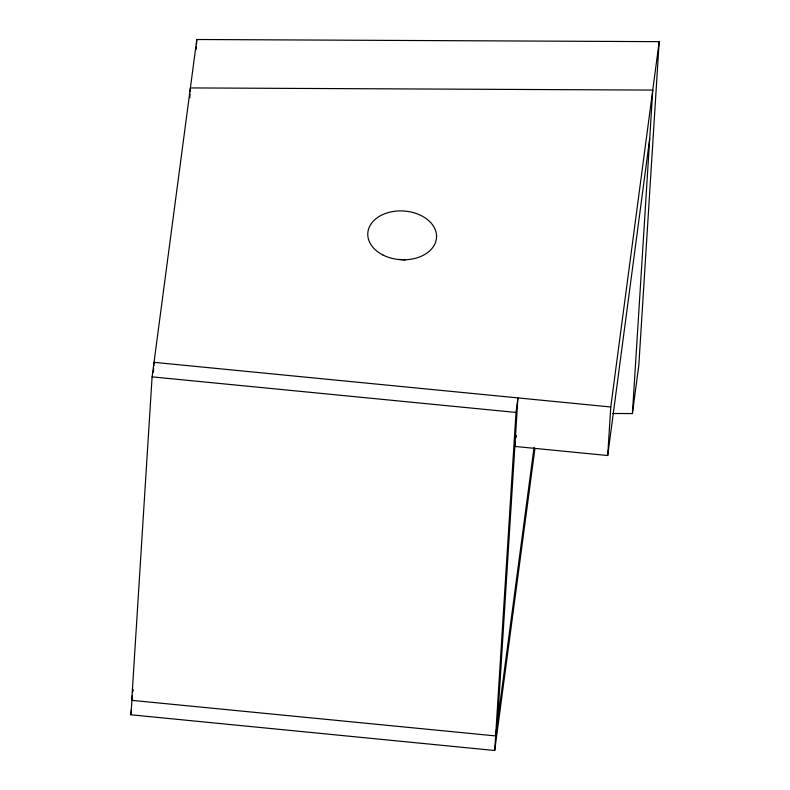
<?xml version="1.0" encoding="UTF-8"?>
<svg xmlns="http://www.w3.org/2000/svg" width="790" height="790" viewBox="0 0 790 790"><rect width="100%" height="100%" fill="white"/><g stroke="black" fill="none" stroke-linecap="round" stroke-linejoin="round"><path stroke-width="1.19" d="M534.05 447.387L495.646 735.925L131.733 700.345L152.095 376.86L196.799 39.5L659.176 41.653L638.824 365.148L632.405 413.575L612.685 413.486M153.398 372.169L153.635 368.397M153.783 365.968L154.011 362.334L610.759 406.988L607.707 455.514L514.389 446.39M189.768 97.763L190.005 93.99M190.153 91.61L190.38 87.927L652.757 90.08L632.405 413.575M196.187 49.336L196.335 46.877M196.493 44.418L196.799 39.5M497.572 721.398L517.924 397.903L515.998 412.439L494.718 750.5L130.824 714.782L132.384 695.417M132.868 691.823L133.184 689.423M130.824 714.782L131.476 709.894M514.863 446.429L515.514 441.541M516.008 437.867L516.334 435.418M494.718 750.5L534.879 448.878M610.759 406.988L659.176 41.653M607.707 455.514L649.706 138.606M152.095 376.86L515.998 412.439M398.427 259.436A34.444 24.391 3.6 0 1 405.142 260.019M382.716 254.874A34.444 24.391 3.6 0 0 436.475 238.323A34.444 24.391 3.6 0 0 387.337 212.856A34.444 24.391 3.6 0 0 382.716 254.874"/></g></svg>
